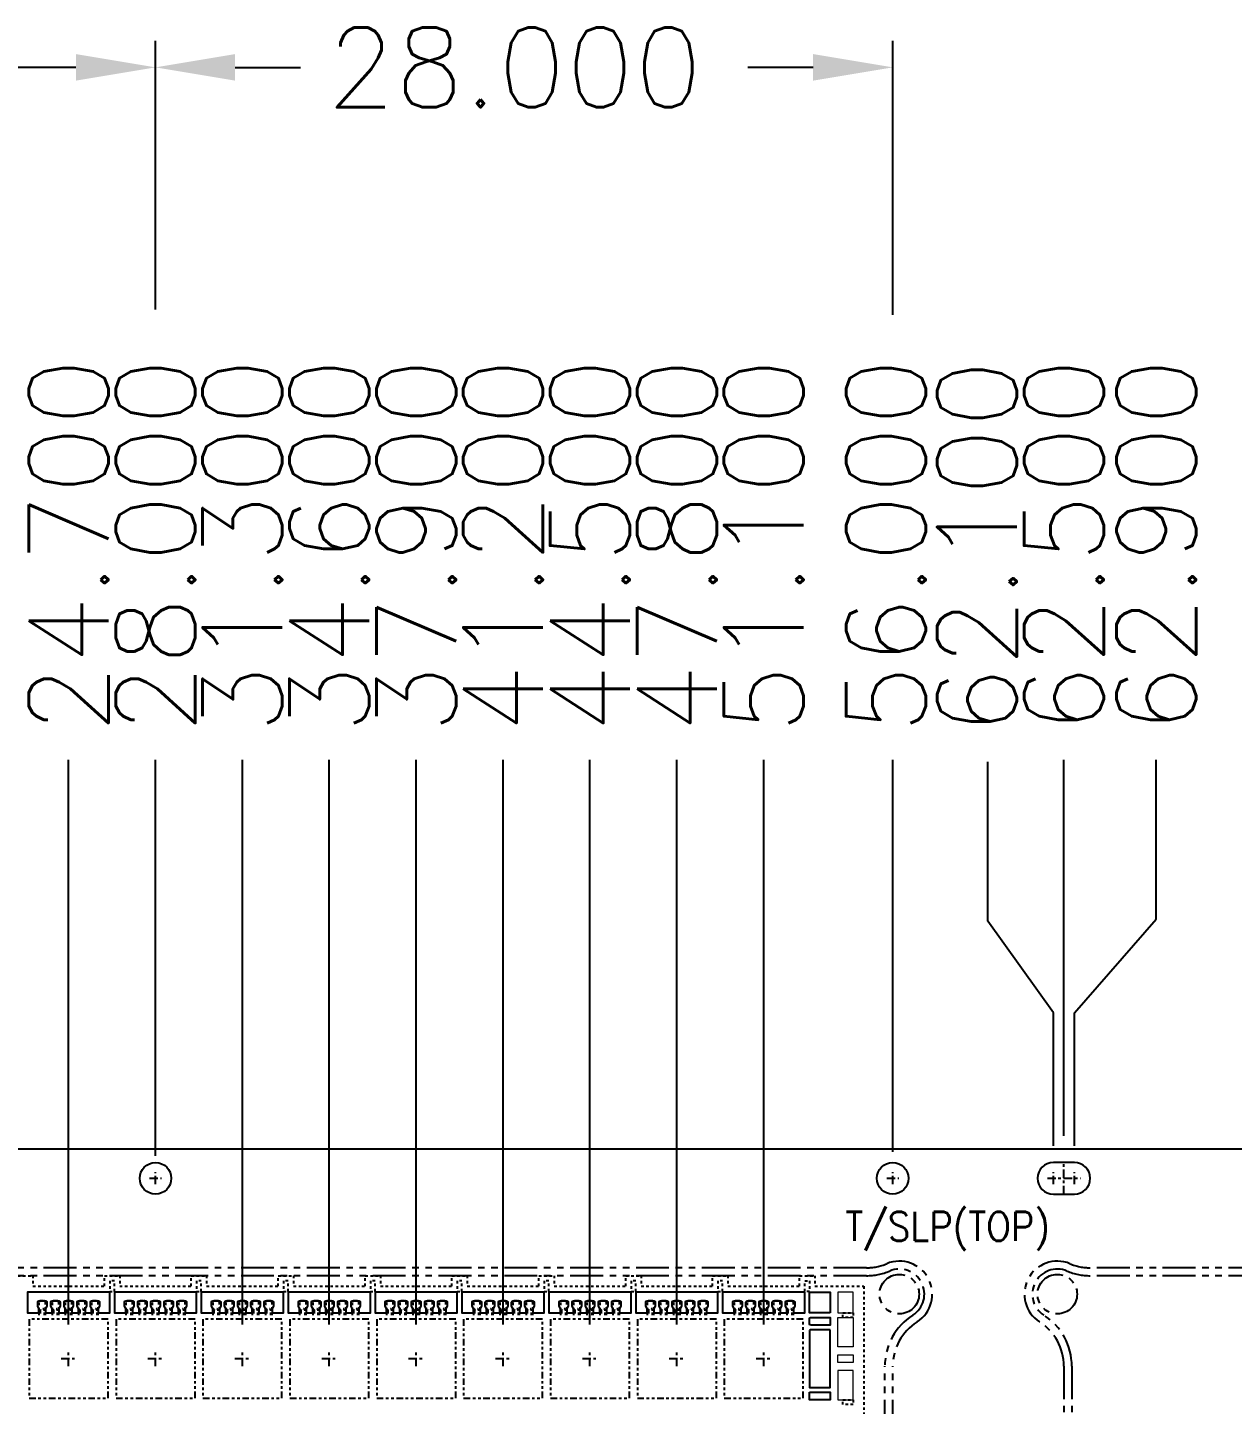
# Model space of a CAD drawing. Extents: x -344 to -21, y -394 to -4.
# Drawn here: x -279.1 to -233.3, y -277.4 to -225.2 of the extents above; entities that cross this region are included whole.
import ezdxf

# ---------------------------------------------------------------- set-up
doc = ezdxf.new("R2010")
doc.units = 0
doc.header["$MEASUREMENT"] = 0
for name, pattern in [('CENTER', [50.8, 31.75, -6.35, 6.35, -6.35]), ('HIDDEN', [0.375, 0.25, -0.125]), ('PHANTOM', [2.5, 1.25, -0.25, 0.25, -0.25, 0.25, -0.25])]:
    doc.linetypes.add(name, pattern=pattern)
doc.layers.add('1', color=7, linetype='CONTINUOUS')
doc.layers.add('1D', color=4, linetype='CONTINUOUS')
doc.styles.add('ROMANS', font='romans', dxfattribs={"width": 0.85, "height": 0.08})
doc.styles.add('simplex', font='SIMPLEX.SHX')

msp = doc.modelspace()

# ---------------------------------------------------------------- linework, layer by layer
at = {"layer": '1'}
msp.add_lwpolyline([(-56.4883, -267.7538), (-304.4883, -267.7538), (-305.4883, -268.7538), (-305.4883, -278.7538)], dxfattribs=at)
for points in [[(-239.3383, -268.2538), (-240.1383, -268.2538, 1), (-240.1383, -269.4538), (-239.3383, -269.4538, 1)], [(-275.9783, -273.1838), (-279.0983, -273.1838), (-279.0983, -273.9638), (-278.6633, -273.9638), (-278.6633, -273.8038), (-278.7133, -273.7172), (-278.7133, -273.5538, -0.4142132), (-278.6633, -273.5038), (-278.4133, -273.5038, -0.4142139), (-278.3633, -273.5538), (-278.3633, -273.7172), (-278.4133, -273.8038), (-278.4133, -273.9638), (-278.1633, -273.9638), (-278.1633, -273.8038), (-278.2133, -273.7172), (-278.2133, -273.5538, -0.4142132), (-278.1633, -273.5038), (-277.9133, -273.5038, -0.4142139), (-277.8633, -273.5538), (-277.8633, -273.7172), (-277.9133, -273.8038), (-277.9133, -273.9638), (-277.6633, -273.9638), (-277.6633, -273.8038), (-277.7133, -273.7172), (-277.7133, -273.5538, -0.4142132), (-277.6633, -273.5038), (-277.4133, -273.5038, -0.4142139), (-277.3633, -273.5538), (-277.3633, -273.7172), (-277.4133, -273.8038), (-277.4133, -273.9638), (-277.1633, -273.9638), (-277.1633, -273.8038), (-277.2133, -273.7172), (-277.2133, -273.5538, -0.4142132), (-277.1633, -273.5038), (-276.9133, -273.5038, -0.4142139), (-276.8633, -273.5538), (-276.8633, -273.7172), (-276.9133, -273.8038), (-276.9133, -273.9638), (-276.6633, -273.9638), (-276.6633, -273.8038), (-276.7133, -273.7172), (-276.7133, -273.5538, -0.4142132), (-276.6633, -273.5038), (-276.4133, -273.5038, -0.4142139), (-276.3633, -273.5538), (-276.3633, -273.7172), (-276.4133, -273.8038), (-276.4133, -273.9638), (-275.9783, -273.9638)], [(-272.6783, -273.1838), (-275.7983, -273.1838), (-275.7983, -273.9638), (-275.3633, -273.9638), (-275.3633, -273.8038), (-275.4133, -273.7172), (-275.4133, -273.5538, -0.4142132), (-275.3633, -273.5038), (-275.1133, -273.5038, -0.4142139), (-275.0633, -273.5538), (-275.0633, -273.7172), (-275.1133, -273.8038), (-275.1133, -273.9638), (-274.8633, -273.9638), (-274.8633, -273.8038), (-274.9133, -273.7172), (-274.9133, -273.5538, -0.4142132), (-274.8633, -273.5038), (-274.6133, -273.5038, -0.4142139), (-274.5633, -273.5538), (-274.5633, -273.7172), (-274.6133, -273.8038), (-274.6133, -273.9638), (-274.3633, -273.9638), (-274.3633, -273.8038), (-274.4133, -273.7172), (-274.4133, -273.5538, -0.4142132), (-274.3633, -273.5038), (-274.1133, -273.5038, -0.4142139), (-274.0633, -273.5538), (-274.0633, -273.7172), (-274.1133, -273.8038), (-274.1133, -273.9638), (-273.8633, -273.9638), (-273.8633, -273.8038), (-273.9133, -273.7172), (-273.9133, -273.5538, -0.4142132), (-273.8633, -273.5038), (-273.6133, -273.5038, -0.4142139), (-273.5633, -273.5538), (-273.5633, -273.7172), (-273.6133, -273.8038), (-273.6133, -273.9638), (-273.3633, -273.9638), (-273.3633, -273.8038), (-273.4133, -273.7172), (-273.4133, -273.5538, -0.4142132), (-273.3633, -273.5038), (-273.1133, -273.5038, -0.4142139), (-273.0633, -273.5538), (-273.0633, -273.7172), (-273.1133, -273.8038), (-273.1133, -273.9638), (-272.6783, -273.9638)], [(-269.3783, -273.1838), (-272.4983, -273.1838), (-272.4983, -273.9638), (-272.0633, -273.9638), (-272.0633, -273.8038), (-272.1133, -273.7172), (-272.1133, -273.5538, -0.4142132), (-272.0633, -273.5038), (-271.8133, -273.5038, -0.4142139), (-271.7633, -273.5538), (-271.7633, -273.7172), (-271.8133, -273.8038), (-271.8133, -273.9638), (-271.5633, -273.9638), (-271.5633, -273.8038), (-271.6133, -273.7172), (-271.6133, -273.5538, -0.4142132), (-271.5633, -273.5038), (-271.3133, -273.5038, -0.4142139), (-271.2633, -273.5538), (-271.2633, -273.7172), (-271.3133, -273.8038), (-271.3133, -273.9638), (-271.0633, -273.9638), (-271.0633, -273.8038), (-271.1133, -273.7172), (-271.1133, -273.5538, -0.4142132), (-271.0633, -273.5038), (-270.8133, -273.5038, -0.4142139), (-270.7633, -273.5538), (-270.7633, -273.7172), (-270.8133, -273.8038), (-270.8133, -273.9638), (-270.5633, -273.9638), (-270.5633, -273.8038), (-270.6133, -273.7172), (-270.6133, -273.5538, -0.4142132), (-270.5633, -273.5038), (-270.3133, -273.5038, -0.4142139), (-270.2633, -273.5538), (-270.2633, -273.7172), (-270.3133, -273.8038), (-270.3133, -273.9638), (-270.0633, -273.9638), (-270.0633, -273.8038), (-270.1133, -273.7172), (-270.1133, -273.5538, -0.4142132), (-270.0633, -273.5038), (-269.8133, -273.5038, -0.4142139), (-269.7633, -273.5538), (-269.7633, -273.7172), (-269.8133, -273.8038), (-269.8133, -273.9638), (-269.3783, -273.9638)], [(-266.0783, -273.1838), (-269.1983, -273.1838), (-269.1983, -273.9638), (-268.7633, -273.9638), (-268.7633, -273.8038), (-268.8133, -273.7172), (-268.8133, -273.5538, -0.4142132), (-268.7633, -273.5038), (-268.5133, -273.5038, -0.4142139), (-268.4633, -273.5538), (-268.4633, -273.7172), (-268.5133, -273.8038), (-268.5133, -273.9638), (-268.2633, -273.9638), (-268.2633, -273.8038), (-268.3133, -273.7172), (-268.3133, -273.5538, -0.4142132), (-268.2633, -273.5038), (-268.0133, -273.5038, -0.4142139), (-267.9633, -273.5538), (-267.9633, -273.7172), (-268.0133, -273.8038), (-268.0133, -273.9638), (-267.7633, -273.9638), (-267.7633, -273.8038), (-267.8133, -273.7172), (-267.8133, -273.5538, -0.4142132), (-267.7633, -273.5038), (-267.5133, -273.5038, -0.4142139), (-267.4633, -273.5538), (-267.4633, -273.7172), (-267.5133, -273.8038), (-267.5133, -273.9638), (-267.2633, -273.9638), (-267.2633, -273.8038), (-267.3133, -273.7172), (-267.3133, -273.5538, -0.4142132), (-267.2633, -273.5038), (-267.0133, -273.5038, -0.4142139), (-266.9633, -273.5538), (-266.9633, -273.7172), (-267.0133, -273.8038), (-267.0133, -273.9638), (-266.7633, -273.9638), (-266.7633, -273.8038), (-266.8133, -273.7172), (-266.8133, -273.5538, -0.4142132), (-266.7633, -273.5038), (-266.5133, -273.5038, -0.4142139), (-266.4633, -273.5538), (-266.4633, -273.7172), (-266.5133, -273.8038), (-266.5133, -273.9638), (-266.0783, -273.9638)], [(-262.7783, -273.1838), (-265.8983, -273.1838), (-265.8983, -273.9638), (-265.4633, -273.9638), (-265.4633, -273.8038), (-265.5133, -273.7172), (-265.5133, -273.5538, -0.4142132), (-265.4633, -273.5038), (-265.2133, -273.5038, -0.4142139), (-265.1633, -273.5538), (-265.1633, -273.7172), (-265.2133, -273.8038), (-265.2133, -273.9638), (-264.9633, -273.9638), (-264.9633, -273.8038), (-265.0133, -273.7172), (-265.0133, -273.5538, -0.4142132), (-264.9633, -273.5038), (-264.7133, -273.5038, -0.4142139), (-264.6633, -273.5538), (-264.6633, -273.7172), (-264.7133, -273.8038), (-264.7133, -273.9638), (-264.4633, -273.9638), (-264.4633, -273.8038), (-264.5133, -273.7172), (-264.5133, -273.5538, -0.4142132), (-264.4633, -273.5038), (-264.2133, -273.5038, -0.4142139), (-264.1633, -273.5538), (-264.1633, -273.7172), (-264.2133, -273.8038), (-264.2133, -273.9638), (-263.9633, -273.9638), (-263.9633, -273.8038), (-264.0133, -273.7172), (-264.0133, -273.5538, -0.4142132), (-263.9633, -273.5038), (-263.7133, -273.5038, -0.4142139), (-263.6633, -273.5538), (-263.6633, -273.7172), (-263.7133, -273.8038), (-263.7133, -273.9638), (-263.4633, -273.9638), (-263.4633, -273.8038), (-263.5133, -273.7172), (-263.5133, -273.5538, -0.4142132), (-263.4633, -273.5038), (-263.2133, -273.5038, -0.4142139), (-263.1633, -273.5538), (-263.1633, -273.7172), (-263.2133, -273.8038), (-263.2133, -273.9638), (-262.7783, -273.9638)], [(-259.4783, -273.1838), (-262.5983, -273.1838), (-262.5983, -273.9638), (-262.1633, -273.9638), (-262.1633, -273.8038), (-262.2133, -273.7172), (-262.2133, -273.5538, -0.4142132), (-262.1633, -273.5038), (-261.9133, -273.5038, -0.4142139), (-261.8633, -273.5538), (-261.8633, -273.7172), (-261.9133, -273.8038), (-261.9133, -273.9638), (-261.6633, -273.9638), (-261.6633, -273.8038), (-261.7133, -273.7172), (-261.7133, -273.5538, -0.4142132), (-261.6633, -273.5038), (-261.4133, -273.5038, -0.4142139), (-261.3633, -273.5538), (-261.3633, -273.7172), (-261.4133, -273.8038), (-261.4133, -273.9638), (-261.1633, -273.9638), (-261.1633, -273.8038), (-261.2133, -273.7172), (-261.2133, -273.5538, -0.4142132), (-261.1633, -273.5038), (-260.9133, -273.5038, -0.4142139), (-260.8633, -273.5538), (-260.8633, -273.7172), (-260.9133, -273.8038), (-260.9133, -273.9638), (-260.6633, -273.9638), (-260.6633, -273.8038), (-260.7133, -273.7172), (-260.7133, -273.5538, -0.4142132), (-260.6633, -273.5038), (-260.4133, -273.5038, -0.4142139), (-260.3633, -273.5538), (-260.3633, -273.7172), (-260.4133, -273.8038), (-260.4133, -273.9638), (-260.1633, -273.9638), (-260.1633, -273.8038), (-260.2133, -273.7172), (-260.2133, -273.5538, -0.4142132), (-260.1633, -273.5038), (-259.9133, -273.5038, -0.4142139), (-259.8633, -273.5538), (-259.8633, -273.7172), (-259.9133, -273.8038), (-259.9133, -273.9638), (-259.4783, -273.9638)], [(-256.1783, -273.1838), (-259.2983, -273.1838), (-259.2983, -273.9638), (-258.8633, -273.9638), (-258.8633, -273.8038), (-258.9133, -273.7172), (-258.9133, -273.5538, -0.4142132), (-258.8633, -273.5038), (-258.6133, -273.5038, -0.4142139), (-258.5633, -273.5538), (-258.5633, -273.7172), (-258.6133, -273.8038), (-258.6133, -273.9638), (-258.3633, -273.9638), (-258.3633, -273.8038), (-258.4133, -273.7172), (-258.4133, -273.5538, -0.4142132), (-258.3633, -273.5038), (-258.1133, -273.5038, -0.4142139), (-258.0633, -273.5538), (-258.0633, -273.7172), (-258.1133, -273.8038), (-258.1133, -273.9638), (-257.8633, -273.9638), (-257.8633, -273.8038), (-257.9133, -273.7172), (-257.9133, -273.5538, -0.4142132), (-257.8633, -273.5038), (-257.6133, -273.5038, -0.4142139), (-257.5633, -273.5538), (-257.5633, -273.7172), (-257.6133, -273.8038), (-257.6133, -273.9638), (-257.3633, -273.9638), (-257.3633, -273.8038), (-257.4133, -273.7172), (-257.4133, -273.5538, -0.4142132), (-257.3633, -273.5038), (-257.1133, -273.5038, -0.4142139), (-257.0633, -273.5538), (-257.0633, -273.7172), (-257.1133, -273.8038), (-257.1133, -273.9638), (-256.8633, -273.9638), (-256.8633, -273.8038), (-256.9133, -273.7172), (-256.9133, -273.5538, -0.4142132), (-256.8633, -273.5038), (-256.6133, -273.5038, -0.4142139), (-256.5633, -273.5538), (-256.5633, -273.7172), (-256.6133, -273.8038), (-256.6133, -273.9638), (-256.1783, -273.9638)], [(-252.8783, -273.1838), (-255.9983, -273.1838), (-255.9983, -273.9638), (-255.5633, -273.9638), (-255.5633, -273.8038), (-255.6133, -273.7172), (-255.6133, -273.5538, -0.4142132), (-255.5633, -273.5038), (-255.3133, -273.5038, -0.4142139), (-255.2633, -273.5538), (-255.2633, -273.7172), (-255.3133, -273.8038), (-255.3133, -273.9638), (-255.0633, -273.9638), (-255.0633, -273.8038), (-255.1133, -273.7172), (-255.1133, -273.5538, -0.4142132), (-255.0633, -273.5038), (-254.8133, -273.5038, -0.4142139), (-254.7633, -273.5538), (-254.7633, -273.7172), (-254.8133, -273.8038), (-254.8133, -273.9638), (-254.5633, -273.9638), (-254.5633, -273.8038), (-254.6133, -273.7172), (-254.6133, -273.5538, -0.4142132), (-254.5633, -273.5038), (-254.3133, -273.5038, -0.4142139), (-254.2633, -273.5538), (-254.2633, -273.7172), (-254.3133, -273.8038), (-254.3133, -273.9638), (-254.0633, -273.9638), (-254.0633, -273.8038), (-254.1133, -273.7172), (-254.1133, -273.5538, -0.4142132), (-254.0633, -273.5038), (-253.8133, -273.5038, -0.4142139), (-253.7633, -273.5538), (-253.7633, -273.7172), (-253.8133, -273.8038), (-253.8133, -273.9638), (-253.5633, -273.9638), (-253.5633, -273.8038), (-253.6133, -273.7172), (-253.6133, -273.5538, -0.4142132), (-253.5633, -273.5038), (-253.3133, -273.5038, -0.4142139), (-253.2633, -273.5538), (-253.2633, -273.7172), (-253.3133, -273.8038), (-253.3133, -273.9638), (-252.8783, -273.9638)], [(-249.5783, -273.1838), (-252.6983, -273.1838), (-252.6983, -273.9638), (-252.2633, -273.9638), (-252.2633, -273.8038), (-252.3133, -273.7172), (-252.3133, -273.5538, -0.4142132), (-252.2633, -273.5038), (-252.0133, -273.5038, -0.4142139), (-251.9633, -273.5538), (-251.9633, -273.7172), (-252.0133, -273.8038), (-252.0133, -273.9638), (-251.7633, -273.9638), (-251.7633, -273.8038), (-251.8133, -273.7172), (-251.8133, -273.5538, -0.4142132), (-251.7633, -273.5038), (-251.5133, -273.5038, -0.4142139), (-251.4633, -273.5538), (-251.4633, -273.7172), (-251.5133, -273.8038), (-251.5133, -273.9638), (-251.2633, -273.9638), (-251.2633, -273.8038), (-251.3133, -273.7172), (-251.3133, -273.5538, -0.4142132), (-251.2633, -273.5038), (-251.0133, -273.5038, -0.4142139), (-250.9633, -273.5538), (-250.9633, -273.7172), (-251.0133, -273.8038), (-251.0133, -273.9638), (-250.7633, -273.9638), (-250.7633, -273.8038), (-250.8133, -273.7172), (-250.8133, -273.5538, -0.4142132), (-250.7633, -273.5038), (-250.5133, -273.5038, -0.4142139), (-250.4633, -273.5538), (-250.4633, -273.7172), (-250.5133, -273.8038), (-250.5133, -273.9638), (-250.2633, -273.9638), (-250.2633, -273.8038), (-250.3133, -273.7172), (-250.3133, -273.5538, -0.4142132), (-250.2633, -273.5038), (-250.0133, -273.5038, -0.4142139), (-249.9633, -273.5538), (-249.9633, -273.7172), (-250.0133, -273.8038), (-250.0133, -273.9638), (-249.5783, -273.9638)], [(-249.3483, -274.4288, -0.4142136), (-249.3983, -274.3788), (-249.3983, -274.1938, -0.4142136), (-249.3483, -274.1438), (-248.6183, -274.1438), (-248.6183, -274.4288)]]:
    msp.add_lwpolyline(points, format="xyb", close=True, dxfattribs=at)
for points in [[(-248.6183, -273.9638), (-249.3983, -273.9638), (-249.3983, -273.1838), (-248.6183, -273.1838)], [(-249.3983, -276.9788), (-248.6183, -276.9788), (-248.6183, -277.2638), (-249.3983, -277.2638)]]:
    msp.add_lwpolyline(points, close=True, dxfattribs=at)
at = {"layer": '1', "lineweight": 20}
for points in [[(-247.7383, -273.1838), (-248.3183, -273.1838), (-248.3183, -273.9638), (-247.7383, -273.9638)], [(-247.7383, -275.2538), (-248.3183, -275.2538), (-248.3183, -274.1438), (-247.7383, -274.1438)], [(-247.7383, -275.8538), (-248.3183, -275.8538), (-248.3183, -275.5538), (-247.7383, -275.5538)], [(-248.3183, -276.1538), (-248.3183, -277.2638), (-247.7383, -277.2638), (-247.7383, -276.1538)]]:
    msp.add_lwpolyline(points, close=True, dxfattribs=at)
at = {"layer": '1', "linetype": 'ByBlock'}
msp.add_lwpolyline([(-248.6143, -274.6038), (-249.3483, -274.6038, 0.4142136), (-249.3983, -274.6538), (-249.3983, -276.8038), (-248.6143, -276.8038)], format="xyb", close=True, dxfattribs=at)
at = {"layer": '1'}
for centre in [(-274.2383, -268.8538), (-246.2383, -268.8538)]:
    msp.add_circle(centre, 0.6, dxfattribs=at)
at = {"layer": '1D'}
for p, q in [((-274.2383, -235.8639), (-274.2383, -225.6587)), ((-274.2383, -235.8639), (-274.2383, -225.6587)), ((-246.2383, -236.0676), (-246.2383, -225.6587)), ((-277.2633, -226.6667), (-279.7399, -226.6667)), ((-271.2133, -226.6667), (-268.7368, -226.6667)), ((-249.2633, -226.6667), (-251.7399, -226.6667)), ((-274.2383, -268.0067), (-274.2383, -252.965)), ((-246.2383, -267.8458), (-246.2383, -252.965))]:
    msp.add_line(p, q, dxfattribs=at)
at = {"layer": '1D', "linetype": 'ByBlock'}
for p, q in [((-277.5383, -274.4071), (-277.5383, -252.965)), ((-270.9383, -274.4071), (-270.9383, -252.965)), ((-267.6383, -274.4071), (-267.6383, -252.965)), ((-264.3383, -274.4071), (-264.3383, -252.965)), ((-261.0383, -274.4071), (-261.0383, -252.965)), ((-257.7383, -274.4071), (-257.7383, -252.965)), ((-254.4383, -274.4071), (-254.4383, -252.965)), ((-251.1383, -274.4071), (-251.1383, -252.965)), ((-242.6276, -259.0863), (-242.6276, -253.0363)), ((-239.7383, -267.2458), (-239.7383, -252.965)), ((-236.2286, -259.015), (-236.2286, -252.965)), ((-240.1383, -262.5742), (-242.6276, -259.0863)), ((-239.3383, -262.5742), (-236.2286, -259.015)), ((-240.1383, -267.6162), (-240.1383, -262.5742)), ((-239.3383, -267.6162), (-239.3383, -262.5742))]:
    msp.add_line(p, q, dxfattribs=at)
at = {"layer": '1D', "linetype": 'CENTER', "ltscale": 0.01}
for p, q in [((-274.2383, -269.0835), (-274.2383, -268.6242)), ((-246.2383, -269.0835), (-246.2383, -268.6242)), ((-240.1383, -269.0835), (-240.1383, -268.6242)), ((-239.7383, -269.4538), (-239.7383, -268.2538)), ((-239.3383, -269.0835), (-239.3383, -268.6242)), ((-274.4679, -268.8538), (-274.0087, -268.8538)), ((-246.4679, -268.8538), (-246.0087, -268.8538)), ((-240.3679, -268.8538), (-239.7383, -268.8538)), ((-239.7383, -268.8538), (-239.1087, -268.8538)), ((-277.5383, -275.9926), (-277.5383, -275.4151)), ((-274.2383, -275.9926), (-274.2383, -275.4151)), ((-270.9383, -275.9926), (-270.9383, -275.4151)), ((-267.6383, -275.9926), (-267.6383, -275.4151)), ((-264.3383, -275.9926), (-264.3383, -275.4151)), ((-261.0383, -275.9926), (-261.0383, -275.4151)), ((-257.7383, -275.9926), (-257.7383, -275.4151)), ((-254.4383, -275.9926), (-254.4383, -275.4151)), ((-251.1383, -275.9926), (-251.1383, -275.4151)), ((-277.8271, -275.7038), (-277.2496, -275.7038)), ((-274.5271, -275.7038), (-273.9496, -275.7038)), ((-271.2271, -275.7038), (-270.6496, -275.7038)), ((-267.9271, -275.7038), (-267.3496, -275.7038)), ((-264.6271, -275.7038), (-264.0496, -275.7038)), ((-261.3271, -275.7038), (-260.7496, -275.7038)), ((-258.0271, -275.7038), (-257.4496, -275.7038)), ((-254.7271, -275.7038), (-254.1496, -275.7038)), ((-251.4271, -275.7038), (-250.8496, -275.7038))]:
    msp.add_line(p, q, dxfattribs=at)
at = {"layer": '1D', "color": 2, "linetype": 'PHANTOM'}
for points in [[(-247.2383, -272.2538), (-301.2383, -272.2538, -0.0990195), (-302.0076, -272.1, 0.9166595), (-303.1614, -274.3072, -0.2559241), (-302.2383, -275.9925), (-302.2383, -301.0152, -0.2559241), (-303.1614, -302.7005, 0.5477226), (-303.1614, -304.8072, -0.2559241), (-302.2383, -306.4925), (-302.2383, -331.5152, -0.2559241), (-303.1614, -333.2005, 0.9166595), (-302.0076, -335.4077, -0.0990195), (-301.2383, -335.2538), (-247.2383, -335.2538, -0.0990195), (-246.4691, -335.4077, 0.9166595), (-245.3153, -333.2005, -0.2559241), (-246.2383, -331.5152), (-246.2383, -306.4925, -0.2559241), (-245.3153, -304.8072, 0.5477226), (-245.3153, -302.7005, -0.2559241), (-246.2383, -301.0152), (-246.2383, -275.9925, -0.2559241), (-245.3153, -274.3072, 0.9166595), (-246.4691, -272.1, -0.0990195)], [(-247.2383, -272.5538), (-301.2383, -272.5538, -0.0990195), (-302.1229, -272.3769, 0.9166595), (-302.9999, -274.0544, -0.2559241), (-301.9383, -275.9925), (-301.9383, -301.0152, -0.2559241), (-302.9999, -302.9533, 0.5477226), (-302.9999, -304.5544, -0.2559241), (-301.9383, -306.4925), (-301.9383, -331.5152, -0.2559241), (-302.9999, -333.4533, 0.9166595), (-302.1229, -335.1308, -0.0990195), (-301.2383, -334.9538), (-247.2383, -334.9538, -0.0990195), (-246.3537, -335.1308, 0.9166595), (-245.4768, -333.4533, -0.2559241), (-246.5383, -331.5152), (-246.5383, -306.4925, -0.2559241), (-245.4768, -304.5544, 0.5477226), (-245.4768, -302.9533, -0.2559241), (-246.5383, -301.0152), (-246.5383, -275.9925, -0.2559241), (-245.4768, -274.0544, 0.9166595), (-246.3537, -272.3769, -0.0990195)], [(-184.7383, -272.2538), (-238.7383, -272.2538, -0.0990195), (-239.5076, -272.1, 0.9166595), (-240.6614, -274.3072, -0.2559241), (-239.7383, -275.9925), (-239.7383, -301.0152, -0.2559241), (-240.6614, -302.7005, 0.5477226), (-240.6614, -304.8072, -0.2559241), (-239.7383, -306.4925), (-239.7383, -331.5152, -0.2559241), (-240.6614, -333.2005, 0.9166595), (-239.5076, -335.4077, -0.0990195), (-238.7383, -335.2538), (-184.7383, -335.2538, -0.0990195), (-183.9691, -335.4077, 0.9166595), (-182.8153, -333.2005, -0.2559241), (-183.7383, -331.5152), (-183.7383, -306.4925, -0.2559241), (-182.8153, -304.8072, 0.5477226), (-182.8153, -302.7005, -0.2559241), (-183.7383, -301.0152), (-183.7383, -275.9925, -0.2559241), (-182.8153, -274.3072, 0.9166595), (-183.9691, -272.1, -0.0990195)], [(-184.7383, -272.5538), (-238.7383, -272.5538, -0.0990195), (-239.6229, -272.3769, 0.9166595), (-240.4999, -274.0544, -0.2559241), (-239.4383, -275.9925), (-239.4383, -301.0152, -0.2559241), (-240.4999, -302.9533, 0.5477226), (-240.4999, -304.5544, -0.2559241), (-239.4383, -306.4925), (-239.4383, -331.5152, -0.2559241), (-240.4999, -333.4533, 0.9166595), (-239.6229, -335.1308, -0.0990195), (-238.7383, -334.9538), (-184.7383, -334.9538, -0.0990195), (-183.8537, -335.1308, 0.9166595), (-182.9768, -333.4533, -0.2559241), (-184.0383, -331.5152), (-184.0383, -306.4925, -0.2559241), (-182.9768, -304.5544, 0.5477226), (-182.9768, -302.9533, -0.2559241), (-184.0383, -301.0152), (-184.0383, -275.9925, -0.2559241), (-182.9768, -274.0544, 0.9166595), (-183.8537, -272.3769, -0.0990195)]]:
    msp.add_lwpolyline(points, format="xyb", close=True, dxfattribs=at)
at = {"layer": '1D', "linetype": 'HIDDEN', "ltscale": 0.2}
msp.add_lwpolyline([(-279.4783, -272.5538), (-278.8983, -272.5538), (-278.8983, -272.9538), (-276.1783, -272.9538), (-276.1783, -272.5538), (-275.5983, -272.5538), (-275.5983, -272.9538), (-272.8783, -272.9538), (-272.8783, -272.5538), (-272.2983, -272.5538), (-272.2983, -272.9538), (-269.5783, -272.9538), (-269.5783, -272.5538), (-268.9983, -272.5538), (-268.9983, -272.9538), (-266.2783, -272.9538), (-266.2783, -272.5538), (-265.6983, -272.5538), (-265.6983, -272.9538), (-262.9783, -272.9538), (-262.9783, -272.5538), (-262.3983, -272.5538), (-262.3983, -272.9538), (-259.6783, -272.9538), (-259.6783, -272.5538), (-259.0983, -272.5538), (-259.0983, -272.9538), (-256.3783, -272.9538), (-256.3783, -272.5538), (-255.7983, -272.5538), (-255.7983, -272.9538), (-253.0783, -272.9538), (-253.0783, -272.5538), (-252.4983, -272.5538), (-252.4983, -272.9538), (-249.7783, -272.9538), (-249.7783, -272.5538), (-249.1983, -272.5538), (-249.1983, -272.9538), (-247.3383, -272.9538), (-247.3383, -334.5538)], dxfattribs=at)
for points in [[(-275.7983, -273.1538), (-275.7983, -272.7538), (-275.9783, -272.7538), (-275.9783, -273.1538)], [(-272.4983, -273.1538), (-272.4983, -272.7538), (-272.6783, -272.7538), (-272.6783, -273.1538)], [(-269.1983, -273.1538), (-269.1983, -272.7538), (-269.3783, -272.7538), (-269.3783, -273.1538)], [(-265.8983, -273.1538), (-265.8983, -272.7538), (-266.0783, -272.7538), (-266.0783, -273.1538)], [(-262.5983, -273.1538), (-262.5983, -272.7538), (-262.7783, -272.7538), (-262.7783, -273.1538)], [(-259.2983, -273.1538), (-259.2983, -272.7538), (-259.4783, -272.7538), (-259.4783, -273.1538)], [(-255.9983, -273.1538), (-255.9983, -272.7538), (-256.1783, -272.7538), (-256.1783, -273.1538)], [(-252.6983, -273.1538), (-252.6983, -272.7538), (-252.8783, -272.7538), (-252.8783, -273.1538)], [(-249.5783, -273.1538), (-249.5783, -272.7538), (-249.3983, -272.7538), (-249.3983, -273.1538)], [(-248.1383, -273.9638), (-247.7383, -273.9638), (-247.7383, -274.1438), (-248.1383, -274.1438)], [(-248.1383, -277.2638), (-247.7383, -277.2638), (-247.7383, -277.4438), (-248.1383, -277.4438)]]:
    msp.add_lwpolyline(points, close=True, dxfattribs=at)
for points in [[(-278.4133, -274.0538), (-278.4133, -273.5788, 0.4142136), (-278.4883, -273.5038), (-278.5883, -273.5038, 0.4142136), (-278.6633, -273.5788), (-278.6633, -274.0538)], [(-278.4583, -274.0538), (-278.4583, -273.8838, 1), (-278.6183, -273.8838), (-278.6183, -274.0538)], [(-277.9133, -274.0538), (-277.9133, -273.5788, 0.4142136), (-277.9883, -273.5038), (-278.0883, -273.5038, 0.4142136), (-278.1633, -273.5788), (-278.1633, -274.0538)], [(-277.9583, -274.0538), (-277.9583, -273.8838, 1), (-278.1183, -273.8838), (-278.1183, -274.0538)], [(-277.4133, -274.0538), (-277.4133, -273.5788, 0.4142136), (-277.4883, -273.5038), (-277.5883, -273.5038, 0.4142136), (-277.6633, -273.5788), (-277.6633, -274.0538)], [(-277.4583, -274.0538), (-277.4583, -273.8838, 1), (-277.6183, -273.8838), (-277.6183, -274.0538)], [(-276.9133, -274.0538), (-276.9133, -273.5788, 0.4142136), (-276.9883, -273.5038), (-277.0883, -273.5038, 0.4142136), (-277.1633, -273.5788), (-277.1633, -274.0538)], [(-276.9583, -274.0538), (-276.9583, -273.8838, 1), (-277.1183, -273.8838), (-277.1183, -274.0538)], [(-276.4133, -274.0538), (-276.4133, -273.5788, 0.4142136), (-276.4883, -273.5038), (-276.5883, -273.5038, 0.4142136), (-276.6633, -273.5788), (-276.6633, -274.0538)], [(-276.4583, -274.0538), (-276.4583, -273.8838, 1), (-276.6183, -273.8838), (-276.6183, -274.0538)], [(-275.1133, -274.0538), (-275.1133, -273.5788, 0.4142136), (-275.1883, -273.5038), (-275.2883, -273.5038, 0.4142136), (-275.3633, -273.5788), (-275.3633, -274.0538)], [(-275.1583, -274.0538), (-275.1583, -273.8838, 1), (-275.3183, -273.8838), (-275.3183, -274.0538)], [(-274.6133, -274.0538), (-274.6133, -273.5788, 0.4142136), (-274.6883, -273.5038), (-274.7883, -273.5038, 0.4142136), (-274.8633, -273.5788), (-274.8633, -274.0538)], [(-274.6583, -274.0538), (-274.6583, -273.8838, 1), (-274.8183, -273.8838), (-274.8183, -274.0538)], [(-274.1133, -274.0538), (-274.1133, -273.5788, 0.4142136), (-274.1883, -273.5038), (-274.2883, -273.5038, 0.4142136), (-274.3633, -273.5788), (-274.3633, -274.0538)], [(-274.1583, -274.0538), (-274.1583, -273.8838, 1), (-274.3183, -273.8838), (-274.3183, -274.0538)], [(-273.6133, -274.0538), (-273.6133, -273.5788, 0.4142136), (-273.6883, -273.5038), (-273.7883, -273.5038, 0.4142136), (-273.8633, -273.5788), (-273.8633, -274.0538)], [(-273.6583, -274.0538), (-273.6583, -273.8838, 1), (-273.8183, -273.8838), (-273.8183, -274.0538)], [(-273.1133, -274.0538), (-273.1133, -273.5788, 0.4142136), (-273.1883, -273.5038), (-273.2883, -273.5038, 0.4142136), (-273.3633, -273.5788), (-273.3633, -274.0538)], [(-273.1583, -274.0538), (-273.1583, -273.8838, 1), (-273.3183, -273.8838), (-273.3183, -274.0538)], [(-271.8133, -274.0538), (-271.8133, -273.5788, 0.4142136), (-271.8883, -273.5038), (-271.9883, -273.5038, 0.4142136), (-272.0633, -273.5788), (-272.0633, -274.0538)], [(-271.8583, -274.0538), (-271.8583, -273.8838, 1), (-272.0183, -273.8838), (-272.0183, -274.0538)], [(-271.3133, -274.0538), (-271.3133, -273.5788, 0.4142136), (-271.3883, -273.5038), (-271.4883, -273.5038, 0.4142136), (-271.5633, -273.5788), (-271.5633, -274.0538)], [(-271.3583, -274.0538), (-271.3583, -273.8838, 1), (-271.5183, -273.8838), (-271.5183, -274.0538)], [(-270.8133, -274.0538), (-270.8133, -273.5788, 0.4142136), (-270.8883, -273.5038), (-270.9883, -273.5038, 0.4142136), (-271.0633, -273.5788), (-271.0633, -274.0538)], [(-270.8583, -274.0538), (-270.8583, -273.8838, 1), (-271.0183, -273.8838), (-271.0183, -274.0538)], [(-270.3133, -274.0538), (-270.3133, -273.5788, 0.4142136), (-270.3883, -273.5038), (-270.4883, -273.5038, 0.4142136), (-270.5633, -273.5788), (-270.5633, -274.0538)], [(-270.3583, -274.0538), (-270.3583, -273.8838, 1), (-270.5183, -273.8838), (-270.5183, -274.0538)], [(-269.8133, -274.0538), (-269.8133, -273.5788, 0.4142136), (-269.8883, -273.5038), (-269.9883, -273.5038, 0.4142136), (-270.0633, -273.5788), (-270.0633, -274.0538)], [(-269.8583, -274.0538), (-269.8583, -273.8838, 1), (-270.0183, -273.8838), (-270.0183, -274.0538)], [(-268.5133, -274.0538), (-268.5133, -273.5788, 0.4142136), (-268.5883, -273.5038), (-268.6883, -273.5038, 0.4142136), (-268.7633, -273.5788), (-268.7633, -274.0538)], [(-268.5583, -274.0538), (-268.5583, -273.8838, 1), (-268.7183, -273.8838), (-268.7183, -274.0538)], [(-268.0133, -274.0538), (-268.0133, -273.5788, 0.4142136), (-268.0883, -273.5038), (-268.1883, -273.5038, 0.4142136), (-268.2633, -273.5788), (-268.2633, -274.0538)], [(-268.0583, -274.0538), (-268.0583, -273.8838, 1), (-268.2183, -273.8838), (-268.2183, -274.0538)], [(-267.5133, -274.0538), (-267.5133, -273.5788, 0.4142136), (-267.5883, -273.5038), (-267.6883, -273.5038, 0.4142136), (-267.7633, -273.5788), (-267.7633, -274.0538)], [(-267.5583, -274.0538), (-267.5583, -273.8838, 1), (-267.7183, -273.8838), (-267.7183, -274.0538)], [(-267.0133, -274.0538), (-267.0133, -273.5788, 0.4142136), (-267.0883, -273.5038), (-267.1883, -273.5038, 0.4142136), (-267.2633, -273.5788), (-267.2633, -274.0538)], [(-267.0583, -274.0538), (-267.0583, -273.8838, 1), (-267.2183, -273.8838), (-267.2183, -274.0538)], [(-266.5133, -274.0538), (-266.5133, -273.5788, 0.4142136), (-266.5883, -273.5038), (-266.6883, -273.5038, 0.4142136), (-266.7633, -273.5788), (-266.7633, -274.0538)], [(-266.5583, -274.0538), (-266.5583, -273.8838, 1), (-266.7183, -273.8838), (-266.7183, -274.0538)], [(-265.2133, -274.0538), (-265.2133, -273.5788, 0.4142136), (-265.2883, -273.5038), (-265.3883, -273.5038, 0.4142136), (-265.4633, -273.5788), (-265.4633, -274.0538)], [(-265.2583, -274.0538), (-265.2583, -273.8838, 1), (-265.4183, -273.8838), (-265.4183, -274.0538)], [(-264.7133, -274.0538), (-264.7133, -273.5788, 0.4142136), (-264.7883, -273.5038), (-264.8883, -273.5038, 0.4142136), (-264.9633, -273.5788), (-264.9633, -274.0538)], [(-264.7583, -274.0538), (-264.7583, -273.8838, 1), (-264.9183, -273.8838), (-264.9183, -274.0538)], [(-264.2133, -274.0538), (-264.2133, -273.5788, 0.4142136), (-264.2883, -273.5038), (-264.3883, -273.5038, 0.4142136), (-264.4633, -273.5788), (-264.4633, -274.0538)], [(-264.2583, -274.0538), (-264.2583, -273.8838, 1), (-264.4183, -273.8838), (-264.4183, -274.0538)], [(-263.7133, -274.0538), (-263.7133, -273.5788, 0.4142136), (-263.7883, -273.5038), (-263.8883, -273.5038, 0.4142136), (-263.9633, -273.5788), (-263.9633, -274.0538)], [(-263.7583, -274.0538), (-263.7583, -273.8838, 1), (-263.9183, -273.8838), (-263.9183, -274.0538)], [(-263.2133, -274.0538), (-263.2133, -273.5788, 0.4142136), (-263.2883, -273.5038), (-263.3883, -273.5038, 0.4142136), (-263.4633, -273.5788), (-263.4633, -274.0538)], [(-263.2583, -274.0538), (-263.2583, -273.8838, 1), (-263.4183, -273.8838), (-263.4183, -274.0538)], [(-261.9133, -274.0538), (-261.9133, -273.5788, 0.4142136), (-261.9883, -273.5038), (-262.0883, -273.5038, 0.4142136), (-262.1633, -273.5788), (-262.1633, -274.0538)], [(-261.9583, -274.0538), (-261.9583, -273.8838, 1), (-262.1183, -273.8838), (-262.1183, -274.0538)], [(-261.4133, -274.0538), (-261.4133, -273.5788, 0.4142136), (-261.4883, -273.5038), (-261.5883, -273.5038, 0.4142136), (-261.6633, -273.5788), (-261.6633, -274.0538)], [(-261.4583, -274.0538), (-261.4583, -273.8838, 1), (-261.6183, -273.8838), (-261.6183, -274.0538)], [(-260.9133, -274.0538), (-260.9133, -273.5788, 0.4142136), (-260.9883, -273.5038), (-261.0883, -273.5038, 0.4142136), (-261.1633, -273.5788), (-261.1633, -274.0538)], [(-260.9583, -274.0538), (-260.9583, -273.8838, 1), (-261.1183, -273.8838), (-261.1183, -274.0538)], [(-260.4133, -274.0538), (-260.4133, -273.5788, 0.4142136), (-260.4883, -273.5038), (-260.5883, -273.5038, 0.4142136), (-260.6633, -273.5788), (-260.6633, -274.0538)], [(-260.4583, -274.0538), (-260.4583, -273.8838, 1), (-260.6183, -273.8838), (-260.6183, -274.0538)], [(-259.9133, -274.0538), (-259.9133, -273.5788, 0.4142136), (-259.9883, -273.5038), (-260.0883, -273.5038, 0.4142136), (-260.1633, -273.5788), (-260.1633, -274.0538)], [(-259.9583, -274.0538), (-259.9583, -273.8838, 1), (-260.1183, -273.8838), (-260.1183, -274.0538)], [(-258.6133, -274.0538), (-258.6133, -273.5788, 0.4142136), (-258.6883, -273.5038), (-258.7883, -273.5038, 0.4142136), (-258.8633, -273.5788), (-258.8633, -274.0538)], [(-258.6583, -274.0538), (-258.6583, -273.8838, 1), (-258.8183, -273.8838), (-258.8183, -274.0538)], [(-258.1133, -274.0538), (-258.1133, -273.5788, 0.4142136), (-258.1883, -273.5038), (-258.2883, -273.5038, 0.4142136), (-258.3633, -273.5788), (-258.3633, -274.0538)], [(-258.1583, -274.0538), (-258.1583, -273.8838, 1), (-258.3183, -273.8838), (-258.3183, -274.0538)], [(-257.6133, -274.0538), (-257.6133, -273.5788, 0.4142136), (-257.6883, -273.5038), (-257.7883, -273.5038, 0.4142136), (-257.8633, -273.5788), (-257.8633, -274.0538)], [(-257.6583, -274.0538), (-257.6583, -273.8838, 1), (-257.8183, -273.8838), (-257.8183, -274.0538)], [(-257.1133, -274.0538), (-257.1133, -273.5788, 0.4142136), (-257.1883, -273.5038), (-257.2883, -273.5038, 0.4142136), (-257.3633, -273.5788), (-257.3633, -274.0538)], [(-257.1583, -274.0538), (-257.1583, -273.8838, 1), (-257.3183, -273.8838), (-257.3183, -274.0538)], [(-256.6133, -274.0538), (-256.6133, -273.5788, 0.4142136), (-256.6883, -273.5038), (-256.7883, -273.5038, 0.4142136), (-256.8633, -273.5788), (-256.8633, -274.0538)], [(-256.6583, -274.0538), (-256.6583, -273.8838, 1), (-256.8183, -273.8838), (-256.8183, -274.0538)], [(-255.3133, -274.0538), (-255.3133, -273.5788, 0.4142136), (-255.3883, -273.5038), (-255.4883, -273.5038, 0.4142136), (-255.5633, -273.5788), (-255.5633, -274.0538)], [(-255.3583, -274.0538), (-255.3583, -273.8838, 1), (-255.5183, -273.8838), (-255.5183, -274.0538)], [(-254.8133, -274.0538), (-254.8133, -273.5788, 0.4142136), (-254.8883, -273.5038), (-254.9883, -273.5038, 0.4142136), (-255.0633, -273.5788), (-255.0633, -274.0538)], [(-254.8583, -274.0538), (-254.8583, -273.8838, 1), (-255.0183, -273.8838), (-255.0183, -274.0538)], [(-254.3133, -274.0538), (-254.3133, -273.5788, 0.4142136), (-254.3883, -273.5038), (-254.4883, -273.5038, 0.4142136), (-254.5633, -273.5788), (-254.5633, -274.0538)], [(-254.3583, -274.0538), (-254.3583, -273.8838, 1), (-254.5183, -273.8838), (-254.5183, -274.0538)], [(-253.8133, -274.0538), (-253.8133, -273.5788, 0.4142136), (-253.8883, -273.5038), (-253.9883, -273.5038, 0.4142136), (-254.0633, -273.5788), (-254.0633, -274.0538)], [(-253.8583, -274.0538), (-253.8583, -273.8838, 1), (-254.0183, -273.8838), (-254.0183, -274.0538)], [(-253.3133, -274.0538), (-253.3133, -273.5788, 0.4142136), (-253.3883, -273.5038), (-253.4883, -273.5038, 0.4142136), (-253.5633, -273.5788), (-253.5633, -274.0538)], [(-253.3583, -274.0538), (-253.3583, -273.8838, 1), (-253.5183, -273.8838), (-253.5183, -274.0538)], [(-252.0133, -274.0538), (-252.0133, -273.5788, 0.4142136), (-252.0883, -273.5038), (-252.1883, -273.5038, 0.4142136), (-252.2633, -273.5788), (-252.2633, -274.0538)], [(-252.0583, -274.0538), (-252.0583, -273.8838, 1), (-252.2183, -273.8838), (-252.2183, -274.0538)], [(-251.5133, -274.0538), (-251.5133, -273.5788, 0.4142136), (-251.5883, -273.5038), (-251.6883, -273.5038, 0.4142136), (-251.7633, -273.5788), (-251.7633, -274.0538)], [(-251.5583, -274.0538), (-251.5583, -273.8838, 1), (-251.7183, -273.8838), (-251.7183, -274.0538)], [(-251.0133, -274.0538), (-251.0133, -273.5788, 0.4142136), (-251.0883, -273.5038), (-251.1883, -273.5038, 0.4142136), (-251.2633, -273.5788), (-251.2633, -274.0538)], [(-251.0583, -274.0538), (-251.0583, -273.8838, 1), (-251.2183, -273.8838), (-251.2183, -274.0538)], [(-250.5133, -274.0538), (-250.5133, -273.5788, 0.4142136), (-250.5883, -273.5038), (-250.6883, -273.5038, 0.4142136), (-250.7633, -273.5788), (-250.7633, -274.0538)], [(-250.5583, -274.0538), (-250.5583, -273.8838, 1), (-250.7183, -273.8838), (-250.7183, -274.0538)], [(-250.0133, -274.0538), (-250.0133, -273.5788, 0.4142136), (-250.0883, -273.5038), (-250.1883, -273.5038, 0.4142136), (-250.2633, -273.5788), (-250.2633, -274.0538)], [(-250.0583, -274.0538), (-250.0583, -273.8838, 1), (-250.2183, -273.8838), (-250.2183, -274.0538)]]:
    msp.add_lwpolyline(points, format="xyb", dxfattribs=at)
at = {"layer": '1D', "color": 2, "linetype": 'PHANTOM', "ltscale": 0.2}
for points in [[(-276.0383, -277.2038), (-276.0383, -274.2038), (-279.0383, -274.2038), (-279.0383, -277.2038)], [(-272.7383, -277.2038), (-272.7383, -274.2038), (-275.7383, -274.2038), (-275.7383, -277.2038)], [(-269.4383, -277.2038), (-269.4383, -274.2038), (-272.4383, -274.2038), (-272.4383, -277.2038)], [(-266.1383, -277.2038), (-266.1383, -274.2038), (-269.1383, -274.2038), (-269.1383, -277.2038)], [(-262.8383, -277.2038), (-262.8383, -274.2038), (-265.8383, -274.2038), (-265.8383, -277.2038)], [(-259.5383, -277.2038), (-259.5383, -274.2038), (-262.5383, -274.2038), (-262.5383, -277.2038)], [(-256.2383, -277.2038), (-256.2383, -274.2038), (-259.2383, -274.2038), (-259.2383, -277.2038)], [(-252.9383, -277.2038), (-252.9383, -274.2038), (-255.9383, -274.2038), (-255.9383, -277.2038)], [(-249.6383, -277.2038), (-249.6383, -274.2038), (-252.6383, -274.2038), (-252.6383, -277.2038)]]:
    msp.add_lwpolyline(points, close=True, dxfattribs=at)
at = {"layer": '1D', "color": 2, "linetype": 'PHANTOM'}
for centre in [(-245.9883, -273.2538), (-239.9883, -273.2538)]:
    msp.add_circle(centre, 0.75, dxfattribs=at)
at = {"layer": '1D'}
for points in [[(-277.2633, -226.1625), (-277.2633, -227.1709), (-274.2383, -226.6667)], [(-271.2133, -226.1625), (-271.2133, -227.1709), (-274.2383, -226.6667)], [(-249.2633, -226.1625), (-249.2633, -227.1709), (-246.2383, -226.6667)]]:
    msp.add_solid(points, dxfattribs=at)

# ---------------------------------------------------------------- texts
at = {"layer": '1D', "style": 'simplex'}
msp.add_text('28.000', height=3.025, dxfattribs=at).set_placement((-267.7288, -228.1792))
at = {"layer": '1D', "color": 4, "linetype": 'ByBlock', "style": 'simplex'}
for s, p in [('24.700', (-276.0258, -251.957)), ('31.300', (-269.4258, -251.957)), ('34.600', (-266.1258, -251.957)), ('37.900', (-262.8258, -251.957)), ('41.200', (-259.5258, -251.957)), ('44.500', (-256.2258, -251.957)), ('47.800', (-252.9258, -251.957)), ('51.100', (-249.6258, -251.957)), ('56.000', (-244.9873, -251.957)), ('62.100', (-241.527, -252.0283)), ('62.500', (-238.2258, -251.957)), ('62.900', (-234.7161, -251.957))]:
    msp.add_text(s, height=3.025, rotation=90, dxfattribs=at).set_placement(p)
at = {"layer": '1D', "style": 'simplex'}
msp.add_text('28.000', height=3.025, rotation=90, dxfattribs=at).set_placement((-272.7258, -251.957))
at = {"layer": '1D', "style": 'ROMANS', "width": 0.9}
msp.add_text('T/SLP(TOP)', height=1.1, dxfattribs=at).set_placement((-248.0323, -271.2331))

doc.saveas('drawing.dxf')
